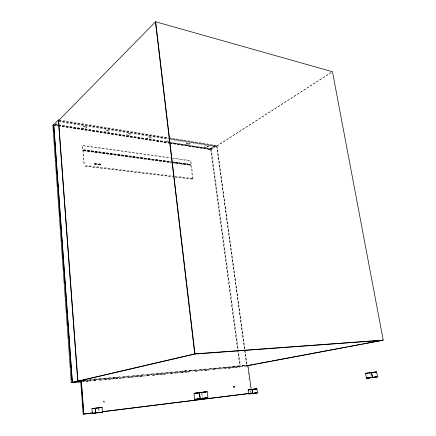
<?xml version="1.0" encoding="UTF-8"?>
<svg xmlns="http://www.w3.org/2000/svg" width="436" height="436" viewBox="0 0 436 436"><rect width="100%" height="100%" fill="white"/><g stroke="black" fill="none" stroke-linecap="round" stroke-linejoin="round"><path stroke-width="0.33" stroke-dasharray="2.18 1.64" d="M192.608 178.607L190.221 160.955L172.967 158.355M214.419 146.627L214.403 146.115L210.414 148.692M208.43 146.425L205.836 145.978L204.037 147.205M204.015 147.183L206.604 147.613L208.43 146.42L205.836 145.995M187.518 143.106L190.2 143.531L188.439 144.747L185.725 144.305L187.496 143.068L190.21 143.504L188.434 144.703M168.405 140.032L166.688 141.329M151.445 137.356L149.739 138.659L146.801 138.163L148.507 136.86L151.434 137.351L148.513 136.904M130.795 134.075L127.726 133.552L126.069 134.92L129.132 135.416L130.789 134.054L127.699 133.574M100.422 164.568L100.335 163.887L94.863 163.206L94.231 163.658L94.263 164.192L94.765 163.816M109.218 130.642L107.599 132.026L104.406 131.514L106.013 130.097L109.218 130.647L106.024 130.113M83.614 150.033L83.739 150.796L171.457 162.655M85.113 128.435L86.655 127.034L83.298 126.489L81.755 127.939L85.096 128.484L86.639 127.018M55.279 124.358L55.399 124.979M192.641 178.509L192.429 178.88M100.465 164.525L99.833 164.971L94.241 164.165M233.81 386.242L233.756 386.972L234.137 387.195A0.567 0.436 81.1 0 0 234.383 386.356A0.567 0.436 81.1 0 0 233.636 386.438A0.567 0.436 81.1 0 0 234.121 387.239M234.225 387.119L234.105 386.214M214.447 146.6L210.375 149.199L171.441 143.095M192.478 178.82L193.061 178.03L190.93 161.08L190.379 160.524M55.318 124.892L58.549 121.704M83.287 126.489L86.639 127.061M83.527 150.12L84.034 149.799L171.103 161.658M94.819 163.876L94.334 164.263L99.806 164.939M99.877 164.307L100.367 163.92M99.931 164.367L100.46 164.018M83.025 145.886L83.772 145.559L170.378 157.75M185.731 144.311L187.502 143.106M206.62 147.57L208.424 146.403M210.381 148.649L214.398 146.098M210.861 149.292L216.763 145.488M210.953 149.401L216.861 145.602M216.817 145.918L332.216 71.76M216.915 146.033L331.186 72.638M190.537 164.655L190.826 164.41L171.779 161.751M190.859 164.928L190.347 165.206L172.133 162.742M234.001 386.149L233.565 386.732L234.034 387.212L234.47 386.628L233.898 386.165M85.865 381.189L88.748 380.939M89.255 380.873L91.293 380.688M93.495 380.503L96.203 380.252M99.43 379.936L100.95 379.816M104.858 379.44L106.373 379.315M109.758 379.004L112.472 378.753M113 378.688L115.18 378.503M115.714 378.437L120.603 378.007M123.317 377.756L124.669 377.631M128.598 377.249L130.091 377.129M133.351 376.813L136.19 376.568M136.871 376.502L144.202 375.81M146.916 375.56L149.068 375.38M152.344 375.064L153.815 374.944M157.091 374.622L159.238 374.442M161.838 374.186L163.195 374.061M166.59 373.75L168.045 373.63M170.656 373.374L172.111 373.254M176.177 372.878L177.534 372.758M180.831 372.437L182.957 372.257M205.252 370.186L206.68 370.071M228.998 367.995L230.399 367.88M82.502 381.631L91.282 380.819M93.468 380.59L96.176 380.339M99.473 380.099L102.177 379.849M104.88 379.603L108.259 379.287M108.935 379.227L115.153 378.59M115.611 378.573L120.576 378.088M123.039 377.887L125.83 377.669M128.446 377.385L131.236 377.167M131.912 377.107L144.076 375.979M147.008 375.652L149.483 375.483M152.431 375.151L154.889 374.982M155.472 374.895L163.271 374.148M163.582 374.143L168.018 373.712M170.34 373.521L173.136 373.298M175.746 373.02L178.542 372.802M180.891 372.524L184.624 372.24M184.962 372.148L187.229 371.963M187.671 371.897L190.706 371.679M195.437 371.238L196.789 371.112M200.549 370.709L202.195 370.616M205.291 370.273L208.277 370.055M212.91 369.592L215.613 369.341M224.268 368.518L225.843 368.431M229.014 368.082L231.925 367.87M232.502 367.782L234.628 367.619M235.113 367.521L239.359 367.183M82.344 381.778L91.146 380.96M93.849 380.715L97.233 380.399M99.942 380.148L103.327 379.838M104.002 379.772L114.832 378.775M115.507 378.71L120.925 378.208M121.6 378.148L126.336 377.712M127.018 377.647L139.198 376.519M139.874 376.459L144.616 376.023M147.319 375.772L150.028 375.521M152.736 375.271L162.89 374.333M163.565 374.268L167.626 373.892M170.334 373.641L173.719 373.33M174.395 373.271L187.257 372.082M187.932 372.017L191.317 371.706M195.377 371.33L197.404 371.14M200.789 370.829L203.498 370.578M204.173 370.518L208.915 370.077M212.975 369.701L215.003 369.515M219.063 369.139L221.096 368.954M224.48 368.638L227.189 368.387M227.865 368.327L234.633 367.701M235.309 367.641L239.369 367.265M85.527 165.402L172.509 175.926M175.207 176.253L192.734 178.373M85.009 166.083L173.953 176.782M174.629 176.863L192.145 178.967M84.976 166.171L172.585 176.7M175.277 177.027L192.129 179.049M94.29 163.718L100.411 164.465M94.917 163.854L100.389 164.53M84.088 149.859L171.168 161.712M171.844 161.805L190.745 164.377M83.685 150.104L171.381 162.023M172.056 162.11L190.27 164.585M83.647 150.24L171.343 162.187M172.013 162.279L190.799 164.824M84.094 150.491L171.304 162.312M171.975 162.399L190.755 164.944M83.685 150.736L171.392 162.601M172.067 162.688L190.287 165.151M172.945 158.077L190.499 160.573M83.276 145.793L170.307 158.012M55.35 124.353L58.037 124.778L53.797 124.156M58.707 124.881L168.716 142.141M171.397 142.561L210.305 148.665M58.506 124.898L168.83 142.229M169.462 142.3L211.291 148.987L240.454 365.504M55.377 124.952L58.081 125.399M58.729 125.481L168.781 142.697M53.759 124.816L57.781 125.448M58.451 125.552L169.092 142.834M169.762 142.937L210.659 149.325M53.721 124.979L57.743 125.606M58.413 125.715L169.043 142.975M169.713 143.079L210.615 149.461M52.941 125.094L57.639 125.824M58.31 125.928L169.097 143.193M169.768 143.297L210.136 149.586M166.677 141.297L168.923 141.678M58.637 121.688L168.094 139.139M170.765 139.624L214.425 146.55M59.291 119.96L216.806 145.477M58.833 120.543L168.274 138.168M168.95 138.277L216.621 145.956M58.795 120.707L168.231 138.316M170.917 138.746L216.572 146.093M58.588 121.061L168.71 138.757M169.353 138.844L214.365 146.082M370.856 374.262L371.2 376.143M250.809 391.038L251.087 393.049M216.943 145.624L247.016 364.818M247.174 365.559L247.446 367.57M248.089 372.268L248.553 375.625M248.918 378.306L249.103 379.647M249.932 385.686L250.117 387.032M250.667 391.054L250.945 393.07M216.85 146.218L246.82 364.839M216.703 146.245L246.656 364.861M210.888 149.586L239.925 365.461M210.746 149.608L239.767 365.482M210.441 149.123L210.392 148.763L210.386 149.134M201.939 393.359L202.446 397.594M201.683 392.776L202.19 397.016M99.904 164.459L99.866 164.879M94.83 163.298L94.792 163.723M82.682 146.441L84.252 165.282M82.589 146.452L84.153 165.309M98.885 408.701L99.136 411.769M98.694 408.101L98.945 411.175M104.324 402.074L104.308 402.09A0.654 0.572 -88.6 0 1 103.37 401.621A0.654 0.572 -88.6 0 1 104.182 400.962A0.654 0.572 -88.6 0 1 104.275 402.085M104.231 402.047A0.605 0.534 -88.6 0 0 104.144 401.006A0.605 0.534 -88.6 0 0 103.392 401.616A0.605 0.534 -88.6 0 0 104.231 402.047M233.576 386.449A0.567 0.436 81.2 0 0 234.061 387.244A0.567 0.436 81.2 0 0 234.323 386.361A0.567 0.436 81.2 0 0 233.576 386.449"/><path stroke-width="0.65" d="M52.838 125.028L71.286 382.585M53.557 124.821L58.397 119.895M58.637 120.543L155.45 21.86M72.136 382.437L77.657 381.146M77.99 381.102L194.592 353.907M71.33 382.683L72.229 382.476M80.715 380.563L81.08 380.481M72.272 382.563L77.793 381.277M78.126 381.228L194.761 354.081M71.411 382.759L72.311 382.546M247.697 365.532L256.363 363.902M257.698 363.651L270.369 361.275M271.699 361.024L347.051 346.893M348.38 346.642L361.052 344.266M362.387 344.015L383.053 340.14M245.724 366.027L382.988 340.293L195.105 354.032M92.105 408.636L95.261 408.161M194.189 393.321L199.328 392.547M92.018 408.755L95.173 408.281M194.091 393.468L199.23 392.7M98.787 407.834L101.975 407.355M203.77 392.138L207.002 391.653M99.528 407.834L100.803 407.644M204.539 392.166L205.836 391.975M251.943 389.462L248.22 389.898L256.837 388.874L254.967 389.141M371.363 372.627L365.755 373.309L370.567 372.753M252.989 389.326L256.782 388.792L252.166 389.343M372.033 372.546L376.442 371.924L371.63 372.48M372.758 372.557L374.644 372.295M83.238 414.064L83.608 414.009M83.363 414.173L83.728 414.124M92.383 413.383L95.544 412.952M194.778 399.343L199.933 398.635M92.487 413.481L95.648 413.045M99.261 412.527L101.179 412.26M194.903 399.469L200.059 398.76M202.647 398.373L207.841 397.659M99.179 412.641L102.373 412.205M202.555 398.52L207.749 397.812M248.689 393.877L252.482 393.376M366.551 378.148L372.235 377.391M248.771 393.959L252.558 393.457M253.605 393.267L257.404 392.76L249.376 393.795M253.545 393.365L257.349 392.858M371.668 377.631L377.358 376.873L372.54 377.467M194.859 399.338L196.195 399.169M197.53 399.005L199.535 398.76M200.871 398.591L202.206 398.428M366.523 378.154L371.358 377.56M200.315 398.727L207.71 397.817M194.947 399.463L202.299 398.553M371.461 377.658L366.632 378.252L377.407 376.753L372.606 377.342M83.38 414.047L92.786 412.87M102.247 411.693L248.907 393.457M83.445 414.162L92.743 413.001M102.204 411.824L249.588 393.49M92.503 413.372L102.346 412.102M92.557 413.47L102.307 412.216M249.447 393.877L257.333 392.858M200.38 398.58L207.77 397.67M92.176 408.63L101.964 407.464M92.138 408.745L94.705 408.434M95.985 408.281L97.272 408.129M248.193 389.997L250.155 389.762M251.468 389.604L252.776 389.446M95.457 408.134L101.91 407.36M194.233 393.321L198.903 392.776M199.677 392.645L207.056 391.784M371.739 372.584L376.568 372.017M194.173 393.468L196.178 393.234M197.508 393.076L198.843 392.923M365.673 373.434L367.483 373.227M369.297 373.014L370.502 372.873M199.579 392.514L206.964 391.659M78.093 381.086L80.807 380.841M78.044 381.244L80.927 380.982M82.115 380.868L85.505 380.557M86.862 380.432L90.252 380.127M91.609 380.001L95.141 379.68M96.356 379.565L99.877 379.249M101.108 379.129L104.618 378.813M105.855 378.699L109.354 378.383M110.706 378.257L114.09 377.947M115.447 377.827L118.826 377.516M120.777 377.331L123.568 377.08M125.524 376.895L128.304 376.65M130.271 376.464L133.04 376.214M135.024 376.028L137.776 375.783M139.771 375.592L142.518 375.347M144.518 375.156L147.254 374.911M149.265 374.726L151.99 374.48M154.012 374.29L156.726 374.039M158.759 373.859L161.473 373.608M163.495 373.429L166.22 373.172M168.231 372.993L170.972 372.736M172.972 372.562L175.719 372.3M177.708 372.126L180.466 371.87M182.444 371.69L185.829 371.385M187.18 371.259L190.641 370.938M191.922 370.823L195.388 370.502M196.658 370.393L200.135 370.066M201.394 369.957L204.887 369.635M206.13 369.526L209.634 369.199M210.871 369.09L214.381 368.763M215.607 368.66L219.128 368.333M220.344 368.224L223.875 367.897M225.08 367.788L228.622 367.461M229.821 367.357L233.374 367.025M234.557 366.921L238.121 366.594M239.478 366.469L242.868 366.158M244.225 366.033L246.94 365.788M72.3 382.437L75.875 382.127M77.722 381.941L80.616 381.691M72.365 382.563L81.151 381.751M184.837 370.916L186.188 370.791M189.573 370.486L190.924 370.36M232.835 366.551L234.192 366.425M237.571 366.12L238.923 365.995M242.302 365.69L243.653 365.57M84.846 380.121L86.197 379.996M89.576 379.691L90.928 379.565M94.312 379.26L96.34 379.075M99.043 378.83L101.07 378.644M103.773 378.399L105.806 378.214M108.51 377.968L110.537 377.783M113.24 377.532L115.268 377.353M118.652 377.042L120.004 376.922M123.383 376.611L124.734 376.491M128.119 376.181L129.47 376.055M132.849 375.75L134.201 375.625M137.58 375.32L138.931 375.194M141.64 374.949L143.667 374.764M147.046 374.459L148.398 374.333M151.782 374.028L153.81 373.843M156.513 373.598L158.541 373.412M161.244 373.167L163.271 372.982M165.98 372.736L168.007 372.551M170.71 372.306L172.738 372.121M175.446 371.875L177.474 371.69M180.177 371.445L182.204 371.259M184.908 371.014L186.935 370.829M189.644 370.584L191.671 370.398M194.374 370.148L196.402 369.968M199.786 369.657L201.138 369.537M204.517 369.227L205.868 369.107M209.247 368.796L211.28 368.611M213.983 368.365L216.011 368.18M218.714 367.935L220.741 367.75M223.45 367.504L225.477 367.319M228.181 367.074L230.208 366.889M232.911 366.643L234.944 366.458M237.647 366.213L239.675 366.027M242.378 365.782L244.405 365.597M195.186 353.825L383.102 340.107M155.75 21.8L332.341 71.7M332.494 71.891L383.173 339.911M376.677 372.159L377.511 376.584M371.668 372.747L372.48 377.205M371.51 372.764L372.322 377.222M365.613 373.592L366.414 378.012M256.946 388.988L257.463 392.623M252.161 389.561L252.667 393.223M252.035 389.577L252.542 393.239M247.915 365.417L251.25 389.61M248.1 390.133L248.613 393.763M207.225 391.953L207.928 397.458M155.685 21.996L194.952 353.591M199.546 392.852L200.206 398.406M155.467 22.045L194.701 353.623M199.361 392.874L200.015 398.433M194.009 393.675L194.685 399.169M102.106 407.595L102.465 411.933M95.391 408.401L95.74 412.772M95.25 408.423L95.598 412.794M91.969 408.913L92.307 413.241M81.325 380.606L83.832 413.808M81.161 380.628L83.668 413.829M80.66 380.748L83.156 413.9M58.533 120.042L77.897 380.928M58.364 120.074L77.717 380.939M53.742 124.271L72.376 382.339M53.65 124.287L72.267 382.356M53.846 129.792L53.993 131.83M54.287 135.901L54.435 137.94M54.729 142.011L54.876 144.044M55.17 148.12L55.263 149.477M55.606 154.224L55.704 155.581M56.048 160.334L56.146 161.691M56.44 165.762L56.587 167.8M56.882 171.871L57.029 173.91M57.318 177.981L57.465 180.019M57.759 184.09L57.906 186.123M58.201 190.194L58.348 192.232M58.642 196.304L58.789 198.342M59.083 202.413L59.225 204.451M59.519 208.522L59.667 210.555M59.961 214.632L60.108 216.665M60.402 220.736L60.55 222.774M60.844 226.845L60.942 228.202M61.28 232.955L61.378 234.312M61.672 238.383L61.819 240.421M62.114 244.492L62.261 246.525M62.555 250.602L62.702 252.635M62.997 256.706L63.138 258.744M63.433 262.815L63.58 264.854M63.874 268.925L63.972 270.282M64.315 275.034L64.414 276.391M64.757 281.138L64.855 282.501M65.193 287.248L65.291 288.605M65.634 293.357L65.732 294.714M66.076 299.467L66.174 300.824M66.468 304.895L66.615 306.933M66.91 311.004L67.057 313.037M67.346 317.114L67.493 319.147M67.787 323.218L67.934 325.256M68.229 329.327L68.376 331.365M68.67 335.437L68.817 337.469M69.106 341.546L69.253 343.579M69.547 347.65L69.695 349.688M69.989 353.76L70.087 355.117M70.43 359.869L70.528 361.226M70.872 365.978L70.97 367.335M71.308 372.088L71.406 373.445M71.7 377.516L71.847 379.549"/></g></svg>
